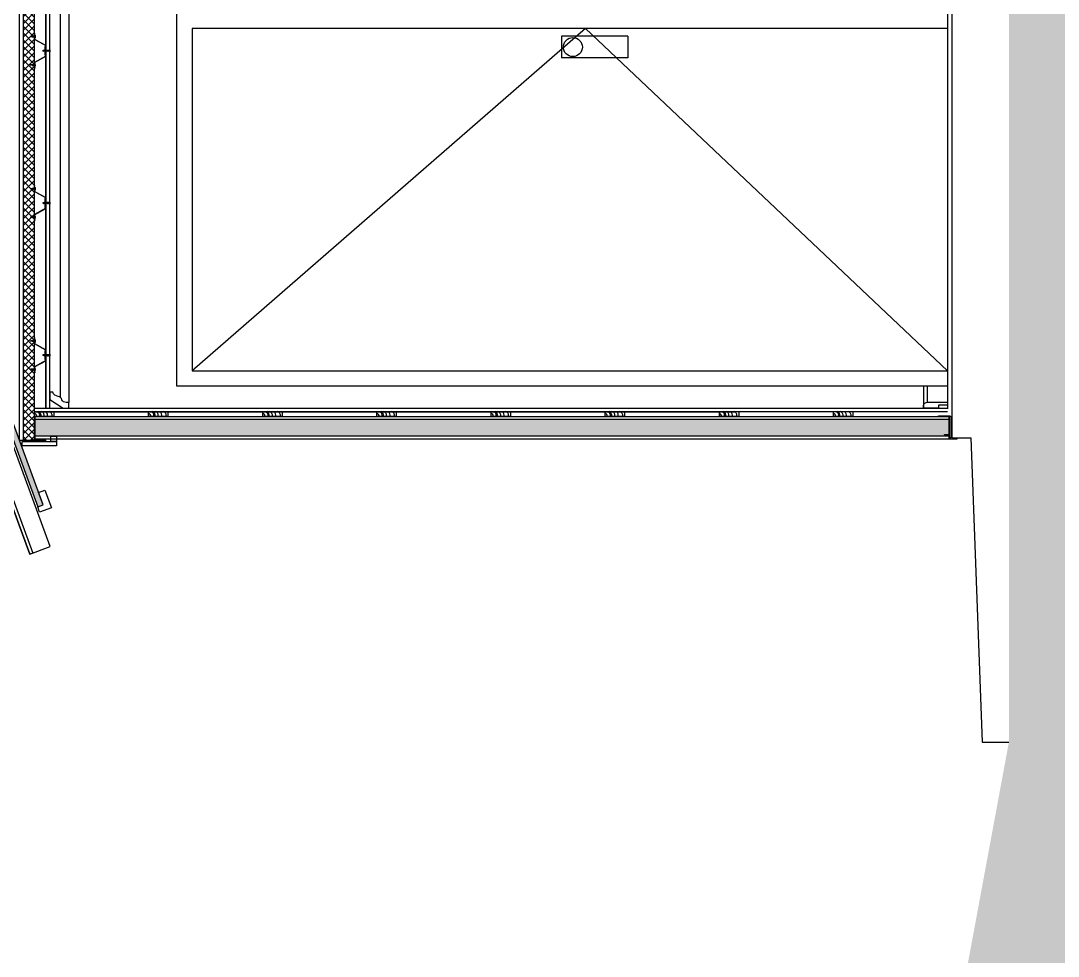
# Model space of a CAD drawing. Header units: inches. Extents: x 203 to 1065, y -1127 to 921.
# Drawn here: x 359.185 to 361.912, y 892.253 to 894.712 of the extents above; entities that cross this region are included whole.
import ezdxf

# ---------------------------------------------------------------- set-up
doc = ezdxf.new("R2010")
doc.units = ezdxf.units.IN
doc.header["$MEASUREMENT"] = 0
doc.linetypes.add('CONTINUA', pattern=[0])
doc.linetypes.add('DASHED2', pattern=[0.375, 0.25, -0.125])
for name, color, linetype in [('1-PLATEA', 3, 'Continuous'), ('CORTE MUROS', 4, 'CONTINUA'), ('CORTE PERFILES Y CERCHA', 3, 'CONTINUA'), ('CORTE PROY', 8, 'CONTINUA')]:
    doc.layers.add(name, color=color, linetype=linetype)

msp = doc.modelspace()

# ---------------------------------------------------------------- hatches: boundary and pattern name
at = {"linetype": 'ByBlock', "true_color": 0x139b48}
h = msp.add_hatch(color=114, dxfattribs=at)
h.dxf.hatch_style = 1
h.paths.add_polyline_path([(363.9322, 908.3504), (361.9322, 908.3504), (361.7822, 904.5916), (361.7822, 892.8156), (361.3322, 890.388), (361.3322, 878.612), (361.032, 864.9255), (361.032, 855.6775), (360.7822, 850.8905), (360.7822, 841.6425), (360.1822, 838.0559), (363.9322, 838.0559)])
at = {"layer": 'CORTE MUROS', "ltscale": 0.5}
h = msp.add_hatch(dxfattribs=at)
h.set_pattern_fill('ANSI38', color=252, scale=0.05, angle=90.1237, style=0)
h.set_pattern_definition([(135.1236939, (356.129718, 445.1284), (-0.00440986616, -0.004428948005), []), (225.1236939, (356.129718, 445.1284), (-0.00439078432, -0.01326776217), [0.015625, -0.009375])])
h.paths.add_polyline_path([(357.3146, 898.7036), (357.3005, 898.6984), (359.2295, 893.4341), (359.2436, 893.4392)])
at = {"layer": 'CORTE MUROS'}
h = msp.add_hatch(dxfattribs=at)
h.set_pattern_fill('HONEY', color=251, scale=0.003, angle=90, style=0)
h.set_pattern_definition([(90, (1152.250319, -1371.892052), (-0.008248891935, 0.0142875), [0.009525, -0.01905]), (210, (1152.250319, -1371.892052), (-0.00824889199, -0.01428749997), [0.009525, -0.01905]), (150, (1152.250319, -1371.892052), (-0.016497783924, 3e-11), [-0.01905, 0.009525])])
h.paths.add_polyline_path([(359.2232, 893.6636), (359.2232, 893.6196), (361.6252, 893.6196), (361.6252, 893.6636)])
at = {"layer": 'CORTE PERFILES Y CERCHA', "ltscale": 0.5}
h = msp.add_hatch(dxfattribs=at)
h.set_pattern_fill('_USER', color=251, scale=0.0125, angle=135, style=0, double=1, pattern_type=0)
h.set_pattern_definition([(135, (330.638395, 601.799274), (-0.00883883476, -0.00883883476), []), (225, (330.638395, 601.799274), (0.00883883476, -0.00883883476), [])])
h.paths.add_polyline_path([(359.1912, 903.7976), (359.1912, 893.6096), (359.2212, 893.6096), (359.2212, 903.7976)])
at = {"layer": 'CORTE PERFILES Y CERCHA'}
msp.add_hatch(color=256, dxfattribs=at).paths.add_polyline_path([(359.2212, 893.6696), (359.2212, 893.6076), (359.239, 893.6076), (359.2392, 893.6078), (359.2394, 893.6076), (359.2512, 893.6076), (359.2512, 893.6096), (359.2232, 893.6096), (359.2232, 893.6294), (359.223, 893.6296), (359.2232, 893.6298), (359.2232, 893.6636), (359.2232, 893.6696)])
h = msp.add_hatch(color=256, dxfattribs=at)
h.paths.add_polyline_path([(361.5972, 893.6716), (361.5972, 893.6736), (361.6192, 893.6736), (361.6272, 893.6736), (361.6272, 893.6126), (361.6362, 893.6126), (361.6352, 893.6116), (361.6252, 893.6116), (361.6252, 893.6716)])
h.paths.add_polyline_path([(361.6152, 893.6116), (361.6152, 893.6126), (361.6252, 893.6126), (361.6252, 893.6116)], flags=17)
h.paths.add_polyline_path([(361.6352, 893.6116), (361.6362, 893.6126), (361.6452, 893.6126), (361.6452, 893.6116)])
h.paths.add_polyline_path([(361.6135, 893.6236, -0.388879), (361.6132, 893.624), (361.6132, 893.6241), (361.6252, 893.6241), (361.6252, 893.6226)], flags=17)

# ---------------------------------------------------------------- linework, layer by layer
at = {"layer": '1-PLATEA', "color": 4}
for p, q in [((361.6322, 903.7916), (361.6322, 893.6156)), ((361.6322, 893.6156), (361.6822, 893.6156)), ((361.6822, 893.6156), (361.7122, 892.8156)), ((361.7122, 892.8156), (361.7822, 892.8156)), ((361.7122, 892.8156), (361.7822, 892.8156))]:
    msp.add_line(p, q, dxfattribs=at)
at = {"layer": 'CORTE MUROS', "color": 1}
for p, q in [((359.2212, 893.6933), (361.6212, 893.6933)), ((359.2212, 893.6843), (361.6212, 893.6843)), ((359.2212, 893.6716), (361.6212, 893.6716))]:
    msp.add_line(p, q, dxfattribs=at)
at = {"layer": 'CORTE MUROS'}
for points in [[(357.3146, 898.7036), (357.3005, 898.6984), (359.2295, 893.4341), (359.2436, 893.4392), (357.3146, 898.7036)], [(359.2232, 893.6716), (361.6252, 893.6716), (361.6252, 893.6116), (359.2232, 893.6116)], [(361.6252, 893.6636), (359.2232, 893.6636)], [(361.6252, 893.6196), (359.2232, 893.6196)]]:
    msp.add_lwpolyline(points, dxfattribs=at)
for points in [[(357.2423, 898.6771), (359.209, 893.3099), (359.2625, 893.3295), (357.2958, 898.6967)], [(359.209, 893.3099), (357.2423, 898.6771), (357.2498, 898.6798), (359.2165, 893.3126)]]:
    msp.add_lwpolyline(points, close=True, dxfattribs=at)
at = {"layer": 'CORTE MUROS', "color": 254, "linetype": 'DASHED2', "ltscale": 0.05, "const_width": 0.003, "elevation": 0}
msp.add_lwpolyline([(361.6212, 893.6829), (359.2212, 893.6829)], close=True, dxfattribs=at)
at = {"layer": 'CORTE MUROS', "color": 1}
for points in [[(359.2212, 893.6716), (359.2212, 893.6843), (359.272, 893.6843), (359.272, 893.6716)], [(359.2212, 893.6716), (359.2212, 893.6843), (359.272, 893.6843), (359.272, 893.6716)], [(359.5212, 893.6716), (359.5212, 893.6843), (359.572, 893.6843), (359.572, 893.6716)], [(359.8212, 893.6716), (359.8212, 893.6843), (359.872, 893.6843), (359.872, 893.6716)], [(360.1212, 893.6716), (360.1212, 893.6843), (360.172, 893.6843), (360.172, 893.6716)], [(360.4212, 893.6716), (360.4212, 893.6843), (360.472, 893.6843), (360.472, 893.6716)], [(360.7212, 893.6716), (360.7212, 893.6843), (360.772, 893.6843), (360.772, 893.6716)], [(361.0212, 893.6716), (361.0212, 893.6843), (361.072, 893.6843), (361.072, 893.6716)], [(361.3212, 893.6716), (361.3212, 893.6843), (361.372, 893.6843), (361.372, 893.6716)]]:
    msp.add_lwpolyline(points, close=True, dxfattribs=at)
for centre, radius, start, end in [((359.2249, 893.6745), 0.0101, 343.285, 75.6895), ((359.2249, 893.6745), 0.0101, 343.285, 75.6895), ((359.2285, 893.6749), 0.00986, 342.9599, 72.2754), ((359.2285, 893.6749), 0.00986, 342.9599, 72.2754), ((359.2365, 893.6747), 0.0101, 343.285, 75.6895), ((359.2365, 893.6747), 0.0101, 343.285, 75.6895), ((359.2445, 893.6747), 0.0112, 343.5586, 58.5888), ((359.2445, 893.6747), 0.0112, 343.5586, 58.5888), ((359.2573, 893.6747), 0.0101, 343.285, 75.6895), ((359.2573, 893.6747), 0.0101, 343.285, 75.6895), ((359.5249, 893.6745), 0.0101, 343.285, 75.6895), ((359.5285, 893.6749), 0.00986, 342.9599, 72.2754), ((359.5365, 893.6747), 0.0101, 343.285, 75.6895), ((359.5445, 893.6747), 0.0112, 343.5586, 58.5888), ((359.5573, 893.6747), 0.0101, 343.285, 75.6895), ((359.8249, 893.6745), 0.0101, 343.285, 75.6895), ((359.8285, 893.6749), 0.00986, 342.9599, 72.2754), ((359.8365, 893.6747), 0.0101, 343.285, 75.6895), ((359.8445, 893.6747), 0.0112, 343.5586, 58.5888), ((359.8573, 893.6747), 0.0101, 343.285, 75.6895), ((360.1249, 893.6745), 0.0101, 343.285, 75.6895), ((360.1285, 893.6749), 0.00986, 342.9599, 72.2754), ((360.1365, 893.6747), 0.0101, 343.285, 75.6895), ((360.1445, 893.6747), 0.0112, 343.5586, 58.5888), ((360.1573, 893.6747), 0.0101, 343.285, 75.6895), ((360.4249, 893.6745), 0.0101, 343.285, 75.6895), ((360.4285, 893.6749), 0.00986, 342.9599, 72.2754), ((360.4365, 893.6747), 0.0101, 343.285, 75.6895), ((360.4445, 893.6747), 0.0112, 343.5586, 58.5888), ((360.4573, 893.6747), 0.0101, 343.285, 75.6895), ((360.7249, 893.6745), 0.0101, 343.285, 75.6895), ((360.7285, 893.6749), 0.00986, 342.9599, 72.2754), ((360.7365, 893.6747), 0.0101, 343.285, 75.6895), ((360.7445, 893.6747), 0.0112, 343.5586, 58.5888), ((360.7573, 893.6747), 0.0101, 343.285, 75.6895), ((361.0249, 893.6745), 0.0101, 343.285, 75.6895), ((361.0285, 893.6749), 0.00986, 342.9599, 72.2754), ((361.0365, 893.6747), 0.0101, 343.285, 75.6895), ((361.0445, 893.6747), 0.0112, 343.5586, 58.5888), ((361.0573, 893.6747), 0.0101, 343.285, 75.6895), ((361.3249, 893.6745), 0.0101, 343.285, 75.6895), ((361.3285, 893.6749), 0.00986, 342.9599, 72.2754), ((361.3365, 893.6747), 0.0101, 343.285, 75.6895), ((361.3445, 893.6747), 0.0112, 343.5586, 58.5888), ((361.3573, 893.6747), 0.0101, 343.285, 75.6895), ((359.2183, 893.6716), 0.00878, 0.0219, 71.0373), ((359.2183, 893.6716), 0.00878, 0.0219, 71.0373), ((359.5183, 893.6716), 0.00878, 0.0219, 71.0373), ((359.8183, 893.6716), 0.00878, 0.0219, 71.0373), ((360.1183, 893.6716), 0.00878, 0.0219, 71.0373), ((360.4183, 893.6716), 0.00878, 0.0219, 71.0373), ((360.7183, 893.6716), 0.00878, 0.0219, 71.0373), ((361.0183, 893.6716), 0.00878, 0.0219, 71.0373), ((361.3183, 893.6716), 0.00878, 0.0219, 71.0373)]:
    msp.add_arc(centre, radius, start, end, dxfattribs=at)
at = {"layer": 'CORTE PERFILES Y CERCHA'}
for p, q in [((361.6212, 903.7336), (361.6212, 893.6916)), ((359.2147, 894.6707), (359.2109, 894.6699)), ((359.2109, 894.6699), (359.2116, 894.6703)), ((359.2116, 894.6699), (359.2109, 894.6699)), ((359.2109, 894.6699), (359.2116, 894.6695)), ((359.2147, 894.6707), (359.2116, 894.6703)), ((359.2116, 894.6695), (359.2116, 894.6699)), ((359.215, 894.6691), (359.2116, 894.6695)), ((359.2151, 894.671), (359.2147, 894.6707)), ((359.2147, 894.6707), (359.215, 894.6691)), ((359.2155, 894.6688), (359.215, 894.6691)), ((359.2151, 894.671), (359.2155, 894.6708)), ((359.2155, 894.6688), (359.2151, 894.671)), ((359.2164, 894.6709), (359.2155, 894.6708)), ((359.2155, 894.6708), (359.216, 894.669)), ((359.2155, 894.6688), (359.216, 894.669)), ((359.2169, 894.6689), (359.216, 894.669)), ((359.2168, 894.6713), (359.2164, 894.6709)), ((359.2164, 894.6709), (359.2169, 894.6689)), ((359.2168, 894.6713), (359.2173, 894.671)), ((359.2174, 894.6685), (359.2168, 894.6713)), ((359.2174, 894.6685), (359.2169, 894.6689)), ((359.2182, 894.6711), (359.2173, 894.671)), ((359.2173, 894.671), (359.2178, 894.6688)), ((359.2174, 894.6685), (359.2178, 894.6688)), ((359.2187, 894.6687), (359.2178, 894.6688)), ((359.2186, 894.6716), (359.2182, 894.6711)), ((359.2182, 894.6711), (359.2187, 894.6687)), ((359.2186, 894.6716), (359.219, 894.6712)), ((359.2192, 894.6682), (359.2186, 894.6716)), ((359.2192, 894.6682), (359.2187, 894.6687)), ((359.22, 894.6713), (359.219, 894.6712)), ((359.219, 894.6712), (359.2197, 894.6686)), ((359.2192, 894.6682), (359.2197, 894.6686)), ((359.2207, 894.6685), (359.2197, 894.6686)), ((359.2204, 894.6719), (359.22, 894.6713)), ((359.22, 894.6713), (359.2207, 894.6685)), ((359.2204, 894.6719), (359.2208, 894.6714)), ((359.2211, 894.6679), (359.2204, 894.6719)), ((359.2211, 894.6679), (359.2207, 894.6685)), ((359.2216, 894.6715), (359.2208, 894.6714)), ((359.2208, 894.6714), (359.2216, 894.6684)), ((359.2211, 894.6679), (359.2216, 894.6684)), ((359.2212, 894.6714), (359.2212, 894.6784)), ((359.2212, 894.6628), (359.2212, 894.668)), ((359.2216, 894.6715), (359.2216, 894.6784)), ((359.2216, 894.6784), (359.2216, 894.6784)), ((359.2216, 894.6765), (359.2216, 894.6784)), ((359.2216, 894.6765), (359.222, 894.6765)), ((359.222, 894.6734), (359.2216, 894.6729)), ((359.2216, 894.6715), (359.2216, 894.6729)), ((359.2216, 894.6715), (359.2216, 894.6684)), ((359.2216, 894.6631), (359.2216, 894.6684)), ((359.2216, 894.6669), (359.2216, 894.6684)), ((359.222, 894.6665), (359.2216, 894.6669)), ((359.222, 894.6765), (359.222, 894.6784)), ((359.222, 894.6734), (359.222, 894.6665)), ((359.2221, 894.6735), (359.2221, 894.6664)), ((359.2229, 894.6735), (359.2229, 894.6664)), ((359.2234, 894.6699), (359.2229, 894.6699)), ((359.2442, 894.6333), (359.2419, 894.6325)), ((359.2446, 894.6336), (359.2443, 894.6333)), ((359.2443, 894.6333), (359.2447, 894.6316)), ((359.2446, 894.6336), (359.2449, 894.6335)), ((359.245, 894.6312), (359.2446, 894.6336)), ((359.245, 894.6312), (359.2447, 894.6316)), ((359.2455, 894.6337), (359.2449, 894.6335)), ((359.2449, 894.6335), (359.2453, 894.6316)), ((359.245, 894.6312), (359.2453, 894.6316)), ((359.2461, 894.6314), (359.2453, 894.6316)), ((359.2458, 894.634), (359.2455, 894.6337)), ((359.2455, 894.6337), (359.2461, 894.6314)), ((359.2458, 894.634), (359.2462, 894.6337)), ((359.2464, 894.631), (359.2458, 894.634)), ((359.2464, 894.631), (359.2461, 894.6314)), ((359.2462, 894.6337), (359.2467, 894.6314)), ((359.2468, 894.6337), (359.2462, 894.6337)), ((359.2464, 894.631), (359.2467, 894.6314)), ((359.2474, 894.6314), (359.2467, 894.6314)), ((359.2472, 894.634), (359.2468, 894.6337)), ((359.2468, 894.6337), (359.2474, 894.6314)), ((359.2472, 894.634), (359.2475, 894.6337)), ((359.2477, 894.631), (359.2472, 894.634)), ((359.2477, 894.631), (359.2474, 894.6314)), ((359.2475, 894.6337), (359.2481, 894.6314)), ((359.2482, 894.6337), (359.2475, 894.6337)), ((359.2477, 894.631), (359.2481, 894.6314)), ((359.2487, 894.6314), (359.2481, 894.6314)), ((359.2485, 894.634), (359.2482, 894.6337)), ((359.2482, 894.6337), (359.2487, 894.6314)), ((359.2485, 894.634), (359.2489, 894.6337)), ((359.2491, 894.631), (359.2485, 894.634)), ((359.2491, 894.631), (359.2487, 894.6314)), ((359.2489, 894.6337), (359.2494, 894.6314)), ((359.2495, 894.6337), (359.2489, 894.6337)), ((359.2491, 894.631), (359.2494, 894.6314)), ((359.2501, 894.6314), (359.2494, 894.6314)), ((359.2499, 894.634), (359.2495, 894.6337)), ((359.2495, 894.6337), (359.2501, 894.6314)), ((359.2499, 894.634), (359.2502, 894.6337)), ((359.2504, 894.631), (359.2499, 894.634)), ((359.2504, 894.631), (359.2501, 894.6314)), ((359.2502, 894.6337), (359.2508, 894.6314)), ((359.2509, 894.6337), (359.2502, 894.6337)), ((359.2504, 894.631), (359.2508, 894.6314)), ((359.2514, 894.6314), (359.2508, 894.6314)), ((359.2512, 894.634), (359.2509, 894.6337)), ((359.2509, 894.6337), (359.2514, 894.6314)), ((359.2512, 894.634), (359.2516, 894.6337)), ((359.2518, 894.631), (359.2512, 894.634)), ((359.2518, 894.631), (359.2514, 894.6314)), ((359.2516, 894.6337), (359.2521, 894.6314)), ((359.2523, 894.6337), (359.2516, 894.6337)), ((359.2518, 894.631), (359.2521, 894.6314)), ((359.2528, 894.6314), (359.2521, 894.6314)), ((359.2528, 894.6314), (359.2521, 894.6314)), ((359.2526, 894.634), (359.2523, 894.6337)), ((359.2523, 894.6337), (359.2528, 894.6314)), ((359.2523, 894.6337), (359.2528, 894.6314)), ((359.2526, 894.634), (359.253, 894.6337)), ((359.2532, 894.631), (359.2526, 894.634)), ((359.2532, 894.631), (359.2528, 894.6314)), ((359.253, 894.6337), (359.2535, 894.6314)), ((359.2536, 894.6337), (359.253, 894.6337)), ((359.2532, 894.631), (359.2535, 894.6314)), ((359.2542, 894.6314), (359.2535, 894.6314)), ((359.254, 894.634), (359.2536, 894.6337)), ((359.2536, 894.6337), (359.2542, 894.6314)), ((359.2536, 894.6337), (359.2542, 894.6314)), ((359.2536, 894.6337), (359.2542, 894.6314)), ((359.254, 894.634), (359.2543, 894.6337)), ((359.2545, 894.631), (359.254, 894.634)), ((359.2545, 894.631), (359.2542, 894.6314)), ((359.2543, 894.6337), (359.2549, 894.6314)), ((359.255, 894.6337), (359.2543, 894.6337)), ((359.2545, 894.631), (359.2549, 894.6314)), ((359.2555, 894.6314), (359.2549, 894.6314)), ((359.2553, 894.634), (359.255, 894.6337)), ((359.255, 894.6337), (359.2555, 894.6314)), ((359.255, 894.6337), (359.2555, 894.6314)), ((359.255, 894.6337), (359.2555, 894.6314)), ((359.2553, 894.634), (359.2557, 894.6337)), ((359.2559, 894.631), (359.2553, 894.634)), ((359.2559, 894.631), (359.2555, 894.6314)), ((359.2557, 894.6337), (359.2562, 894.6314)), ((359.2563, 894.6337), (359.2557, 894.6337)), ((359.2559, 894.631), (359.2562, 894.6314)), ((359.2569, 894.6314), (359.2562, 894.6314)), ((359.2567, 894.634), (359.2563, 894.6337)), ((359.2563, 894.6337), (359.2569, 894.6314)), ((359.2567, 894.634), (359.257, 894.6337)), ((359.2572, 894.631), (359.2567, 894.634)), ((359.2572, 894.631), (359.2569, 894.6314)), ((359.2572, 894.631), (359.2569, 894.6314)), ((359.257, 894.6337), (359.2576, 894.6314)), ((359.2577, 894.6337), (359.257, 894.6337)), ((359.2572, 894.631), (359.2576, 894.6314)), ((359.2572, 894.631), (359.2576, 894.6314)), ((359.2582, 894.6314), (359.2576, 894.6314)), ((359.258, 894.634), (359.2577, 894.6337)), ((359.2577, 894.6337), (359.2582, 894.6314)), ((359.258, 894.634), (359.2584, 894.6337)), ((359.2586, 894.631), (359.258, 894.634)), ((359.2586, 894.631), (359.2582, 894.6314)), ((359.2586, 894.631), (359.2582, 894.6314)), ((359.2583, 894.6337), (359.2589, 894.6314)), ((359.2596, 894.6337), (359.2583, 894.6337)), ((359.2589, 894.6337), (359.2584, 894.6337)), ((359.2586, 894.631), (359.2589, 894.6314)), ((359.2586, 894.631), (359.2589, 894.6314)), ((359.2595, 894.6314), (359.2589, 894.6314)), ((359.2596, 894.6314), (359.2589, 894.6314)), ((359.2612, 894.6351), (359.2596, 894.6337)), ((359.2612, 894.6299), (359.2596, 894.6314)), ((359.2612, 894.6325), (359.2608, 894.6325)), ((359.2612, 894.6351), (359.2612, 894.6299)), ((359.2109, 894.5951), (359.2116, 894.5956)), ((359.2116, 894.5951), (359.2109, 894.5951)), ((359.2109, 894.5951), (359.2116, 894.5947)), ((359.2147, 894.5944), (359.2109, 894.5951)), ((359.215, 894.5959), (359.2116, 894.5956)), ((359.2116, 894.5956), (359.2116, 894.5951)), ((359.2147, 894.5944), (359.2116, 894.5947)), ((359.2147, 894.5944), (359.215, 894.5959)), ((359.2151, 894.594), (359.2147, 894.5944)), ((359.2155, 894.5963), (359.215, 894.5959)), ((359.2155, 894.5963), (359.2151, 894.594)), ((359.2151, 894.594), (359.2155, 894.5943)), ((359.2155, 894.5963), (359.216, 894.596)), ((359.2155, 894.5943), (359.216, 894.596)), ((359.2164, 894.5942), (359.2155, 894.5943)), ((359.2169, 894.5961), (359.216, 894.596)), ((359.2164, 894.5942), (359.2169, 894.5961)), ((359.2168, 894.5937), (359.2164, 894.5942)), ((359.2174, 894.5966), (359.2168, 894.5937)), ((359.2168, 894.5937), (359.2173, 894.5941)), ((359.2174, 894.5966), (359.2169, 894.5961)), ((359.2173, 894.5941), (359.2178, 894.5963)), ((359.2182, 894.594), (359.2173, 894.5941)), ((359.2174, 894.5966), (359.2178, 894.5963)), ((359.2187, 894.5964), (359.2178, 894.5963)), ((359.2182, 894.594), (359.2187, 894.5964)), ((359.2186, 894.5934), (359.2182, 894.594)), ((359.2192, 894.5968), (359.2186, 894.5934)), ((359.2186, 894.5934), (359.219, 894.5939)), ((359.2192, 894.5968), (359.2187, 894.5964)), ((359.219, 894.5939), (359.2197, 894.5965)), ((359.22, 894.5938), (359.219, 894.5939)), ((359.2192, 894.5968), (359.2197, 894.5965)), ((359.2207, 894.5966), (359.2197, 894.5965)), ((359.22, 894.5938), (359.2207, 894.5966)), ((359.2204, 894.5931), (359.22, 894.5938)), ((359.2211, 894.5971), (359.2204, 894.5931)), ((359.2204, 894.5931), (359.2208, 894.5937)), ((359.2211, 894.5971), (359.2207, 894.5966)), ((359.2208, 894.5937), (359.2216, 894.5967)), ((359.2216, 894.5936), (359.2208, 894.5937)), ((359.2211, 894.5971), (359.2216, 894.5967)), ((359.2212, 894.6022), (359.2212, 894.5971)), ((359.2212, 894.5936), (359.2212, 894.5867)), ((359.2216, 894.6019), (359.2216, 894.5967)), ((359.222, 894.5986), (359.2216, 894.5981)), ((359.2216, 894.5981), (359.2216, 894.5921)), ((359.2216, 894.5936), (359.2216, 894.5967)), ((359.2216, 894.5936), (359.2216, 894.5867)), ((359.222, 894.5917), (359.2216, 894.5921)), ((359.2216, 894.5886), (359.2216, 894.5867)), ((359.2216, 894.5886), (359.222, 894.5886)), ((359.2216, 894.5867), (359.2216, 894.5867)), ((359.222, 894.5917), (359.222, 894.5986)), ((359.222, 894.5886), (359.222, 894.5867)), ((359.2221, 894.5916), (359.2221, 894.5987)), ((359.2229, 894.5916), (359.2229, 894.5987)), ((359.2234, 894.5951), (359.2229, 894.5951)), ((359.2147, 894.2707), (359.2109, 894.2699)), ((359.2109, 894.2699), (359.2116, 894.2703)), ((359.2116, 894.2699), (359.2109, 894.2699)), ((359.2109, 894.2699), (359.2116, 894.2695)), ((359.2147, 894.2707), (359.2116, 894.2703)), ((359.2116, 894.2695), (359.2116, 894.2699)), ((359.215, 894.2691), (359.2116, 894.2695)), ((359.2151, 894.271), (359.2147, 894.2707)), ((359.2147, 894.2707), (359.215, 894.2691)), ((359.2155, 894.2688), (359.215, 894.2691)), ((359.2151, 894.271), (359.2155, 894.2708)), ((359.2155, 894.2688), (359.2151, 894.271)), ((359.2164, 894.2709), (359.2155, 894.2708)), ((359.2155, 894.2708), (359.216, 894.269)), ((359.2155, 894.2688), (359.216, 894.269)), ((359.2169, 894.2689), (359.216, 894.269)), ((359.2168, 894.2713), (359.2164, 894.2709)), ((359.2164, 894.2709), (359.2169, 894.2689)), ((359.2168, 894.2713), (359.2173, 894.271)), ((359.2174, 894.2685), (359.2168, 894.2713)), ((359.2174, 894.2685), (359.2169, 894.2689)), ((359.2182, 894.2711), (359.2173, 894.271)), ((359.2173, 894.271), (359.2178, 894.2688)), ((359.2174, 894.2685), (359.2178, 894.2688)), ((359.2187, 894.2687), (359.2178, 894.2688)), ((359.2186, 894.2716), (359.2182, 894.2711)), ((359.2182, 894.2711), (359.2187, 894.2687)), ((359.2186, 894.2716), (359.219, 894.2712)), ((359.2192, 894.2682), (359.2186, 894.2716)), ((359.2192, 894.2682), (359.2187, 894.2687)), ((359.22, 894.2713), (359.219, 894.2712)), ((359.219, 894.2712), (359.2197, 894.2686)), ((359.2192, 894.2682), (359.2197, 894.2686)), ((359.2207, 894.2685), (359.2197, 894.2686)), ((359.2204, 894.2719), (359.22, 894.2713)), ((359.22, 894.2713), (359.2207, 894.2685)), ((359.2204, 894.2719), (359.2208, 894.2714)), ((359.2211, 894.2679), (359.2204, 894.2719)), ((359.2211, 894.2679), (359.2207, 894.2685)), ((359.2216, 894.2715), (359.2208, 894.2714)), ((359.2208, 894.2714), (359.2216, 894.2684)), ((359.2211, 894.2679), (359.2216, 894.2684)), ((359.2212, 894.2714), (359.2212, 894.2784)), ((359.2212, 894.2628), (359.2212, 894.268)), ((359.2216, 894.2715), (359.2216, 894.2784)), ((359.2216, 894.2784), (359.2216, 894.2784)), ((359.2216, 894.2765), (359.2216, 894.2784)), ((359.2216, 894.2765), (359.222, 894.2765)), ((359.222, 894.2734), (359.2216, 894.2729)), ((359.2216, 894.2715), (359.2216, 894.2729)), ((359.2216, 894.2715), (359.2216, 894.2684)), ((359.2216, 894.2631), (359.2216, 894.2684)), ((359.2216, 894.2669), (359.2216, 894.2684)), ((359.222, 894.2665), (359.2216, 894.2669)), ((359.222, 894.2765), (359.222, 894.2784)), ((359.222, 894.2734), (359.222, 894.2665)), ((359.2221, 894.2735), (359.2221, 894.2664)), ((359.2229, 894.2735), (359.2229, 894.2664)), ((359.2234, 894.2699), (359.2229, 894.2699)), ((359.2442, 894.2333), (359.2419, 894.2325)), ((359.2446, 894.2336), (359.2443, 894.2333)), ((359.2443, 894.2333), (359.2447, 894.2316)), ((359.2446, 894.2336), (359.2449, 894.2335)), ((359.245, 894.2312), (359.2446, 894.2336)), ((359.245, 894.2312), (359.2447, 894.2316)), ((359.2455, 894.2337), (359.2449, 894.2335)), ((359.2449, 894.2335), (359.2453, 894.2316)), ((359.245, 894.2312), (359.2453, 894.2316)), ((359.2461, 894.2314), (359.2453, 894.2316)), ((359.2458, 894.234), (359.2455, 894.2337)), ((359.2455, 894.2337), (359.2461, 894.2314)), ((359.2458, 894.234), (359.2462, 894.2337)), ((359.2464, 894.231), (359.2458, 894.234)), ((359.2464, 894.231), (359.2461, 894.2314)), ((359.2462, 894.2337), (359.2467, 894.2314)), ((359.2468, 894.2337), (359.2462, 894.2337)), ((359.2464, 894.231), (359.2467, 894.2314)), ((359.2474, 894.2314), (359.2467, 894.2314)), ((359.2472, 894.234), (359.2468, 894.2337)), ((359.2468, 894.2337), (359.2474, 894.2314)), ((359.2472, 894.234), (359.2475, 894.2337)), ((359.2477, 894.231), (359.2472, 894.234)), ((359.2477, 894.231), (359.2474, 894.2314)), ((359.2475, 894.2337), (359.2481, 894.2314)), ((359.2482, 894.2337), (359.2475, 894.2337)), ((359.2477, 894.231), (359.2481, 894.2314)), ((359.2487, 894.2314), (359.2481, 894.2314)), ((359.2485, 894.234), (359.2482, 894.2337)), ((359.2482, 894.2337), (359.2487, 894.2314)), ((359.2485, 894.234), (359.2489, 894.2337)), ((359.2491, 894.231), (359.2485, 894.234)), ((359.2491, 894.231), (359.2487, 894.2314)), ((359.2489, 894.2337), (359.2494, 894.2314)), ((359.2495, 894.2337), (359.2489, 894.2337)), ((359.2491, 894.231), (359.2494, 894.2314)), ((359.2501, 894.2314), (359.2494, 894.2314)), ((359.2499, 894.234), (359.2495, 894.2337)), ((359.2495, 894.2337), (359.2501, 894.2314)), ((359.2499, 894.234), (359.2502, 894.2337)), ((359.2504, 894.231), (359.2499, 894.234)), ((359.2504, 894.231), (359.2501, 894.2314)), ((359.2502, 894.2337), (359.2508, 894.2314)), ((359.2509, 894.2337), (359.2502, 894.2337)), ((359.2504, 894.231), (359.2508, 894.2314)), ((359.2514, 894.2314), (359.2508, 894.2314)), ((359.2512, 894.234), (359.2509, 894.2337)), ((359.2509, 894.2337), (359.2514, 894.2314)), ((359.2512, 894.234), (359.2516, 894.2337)), ((359.2518, 894.231), (359.2512, 894.234)), ((359.2518, 894.231), (359.2514, 894.2314)), ((359.2516, 894.2337), (359.2521, 894.2314)), ((359.2523, 894.2337), (359.2516, 894.2337)), ((359.2518, 894.231), (359.2521, 894.2314)), ((359.2528, 894.2314), (359.2521, 894.2314)), ((359.2528, 894.2314), (359.2521, 894.2314)), ((359.2526, 894.234), (359.2523, 894.2337)), ((359.2523, 894.2337), (359.2528, 894.2314)), ((359.2523, 894.2337), (359.2528, 894.2314)), ((359.2526, 894.234), (359.253, 894.2337)), ((359.2532, 894.231), (359.2526, 894.234)), ((359.2532, 894.231), (359.2528, 894.2314)), ((359.253, 894.2337), (359.2535, 894.2314)), ((359.2536, 894.2337), (359.253, 894.2337)), ((359.2532, 894.231), (359.2535, 894.2314)), ((359.2542, 894.2314), (359.2535, 894.2314)), ((359.254, 894.234), (359.2536, 894.2337)), ((359.2536, 894.2337), (359.2542, 894.2314)), ((359.2536, 894.2337), (359.2542, 894.2314)), ((359.2536, 894.2337), (359.2542, 894.2314)), ((359.254, 894.234), (359.2543, 894.2337)), ((359.2545, 894.231), (359.254, 894.234)), ((359.2545, 894.231), (359.2542, 894.2314)), ((359.2543, 894.2337), (359.2549, 894.2314)), ((359.255, 894.2337), (359.2543, 894.2337)), ((359.2545, 894.231), (359.2549, 894.2314)), ((359.2555, 894.2314), (359.2549, 894.2314)), ((359.2553, 894.234), (359.255, 894.2337)), ((359.255, 894.2337), (359.2555, 894.2314)), ((359.255, 894.2337), (359.2555, 894.2314)), ((359.255, 894.2337), (359.2555, 894.2314)), ((359.2553, 894.234), (359.2557, 894.2337)), ((359.2559, 894.231), (359.2553, 894.234)), ((359.2559, 894.231), (359.2555, 894.2314)), ((359.2557, 894.2337), (359.2562, 894.2314)), ((359.2563, 894.2337), (359.2557, 894.2337)), ((359.2559, 894.231), (359.2562, 894.2314)), ((359.2569, 894.2314), (359.2562, 894.2314)), ((359.2567, 894.234), (359.2563, 894.2337)), ((359.2563, 894.2337), (359.2569, 894.2314)), ((359.2567, 894.234), (359.257, 894.2337)), ((359.2572, 894.231), (359.2567, 894.234)), ((359.2572, 894.231), (359.2569, 894.2314)), ((359.2572, 894.231), (359.2569, 894.2314)), ((359.257, 894.2337), (359.2576, 894.2314)), ((359.2577, 894.2337), (359.257, 894.2337)), ((359.2572, 894.231), (359.2576, 894.2314)), ((359.2572, 894.231), (359.2576, 894.2314)), ((359.2582, 894.2314), (359.2576, 894.2314)), ((359.258, 894.234), (359.2577, 894.2337)), ((359.2577, 894.2337), (359.2582, 894.2314)), ((359.258, 894.234), (359.2584, 894.2337)), ((359.2586, 894.231), (359.258, 894.234)), ((359.2586, 894.231), (359.2582, 894.2314)), ((359.2586, 894.231), (359.2582, 894.2314)), ((359.2583, 894.2337), (359.2589, 894.2314)), ((359.2596, 894.2337), (359.2583, 894.2337)), ((359.2589, 894.2337), (359.2584, 894.2337)), ((359.2586, 894.231), (359.2589, 894.2314)), ((359.2586, 894.231), (359.2589, 894.2314)), ((359.2595, 894.2314), (359.2589, 894.2314)), ((359.2596, 894.2314), (359.2589, 894.2314)), ((359.2612, 894.2351), (359.2596, 894.2337)), ((359.2612, 894.2299), (359.2596, 894.2314)), ((359.2612, 894.2325), (359.2608, 894.2325)), ((359.2612, 894.2351), (359.2612, 894.2299)), ((359.2212, 894.2022), (359.2212, 894.1971)), ((359.2216, 894.2019), (359.2216, 894.1967)), ((359.2109, 894.1951), (359.2116, 894.1956)), ((359.2116, 894.1951), (359.2109, 894.1951)), ((359.2109, 894.1951), (359.2116, 894.1947)), ((359.2147, 894.1944), (359.2109, 894.1951)), ((359.215, 894.1959), (359.2116, 894.1956)), ((359.2116, 894.1956), (359.2116, 894.1951)), ((359.2147, 894.1944), (359.2116, 894.1947)), ((359.2147, 894.1944), (359.215, 894.1959)), ((359.2151, 894.194), (359.2147, 894.1944)), ((359.2155, 894.1963), (359.215, 894.1959)), ((359.2155, 894.1963), (359.2151, 894.194)), ((359.2151, 894.194), (359.2155, 894.1943)), ((359.2155, 894.1963), (359.216, 894.196)), ((359.2155, 894.1943), (359.216, 894.196)), ((359.2164, 894.1942), (359.2155, 894.1943)), ((359.2169, 894.1961), (359.216, 894.196)), ((359.2164, 894.1942), (359.2169, 894.1961)), ((359.2168, 894.1937), (359.2164, 894.1942)), ((359.2174, 894.1966), (359.2168, 894.1937)), ((359.2168, 894.1937), (359.2173, 894.1941)), ((359.2174, 894.1966), (359.2169, 894.1961)), ((359.2173, 894.1941), (359.2178, 894.1963)), ((359.2182, 894.194), (359.2173, 894.1941)), ((359.2174, 894.1966), (359.2178, 894.1963)), ((359.2187, 894.1964), (359.2178, 894.1963)), ((359.2182, 894.194), (359.2187, 894.1964)), ((359.2186, 894.1934), (359.2182, 894.194)), ((359.2192, 894.1968), (359.2186, 894.1934)), ((359.2186, 894.1934), (359.219, 894.1939)), ((359.2192, 894.1968), (359.2187, 894.1964)), ((359.219, 894.1939), (359.2197, 894.1965)), ((359.22, 894.1938), (359.219, 894.1939)), ((359.2192, 894.1968), (359.2197, 894.1965)), ((359.2207, 894.1966), (359.2197, 894.1965)), ((359.22, 894.1938), (359.2207, 894.1966)), ((359.2204, 894.1931), (359.22, 894.1938)), ((359.2211, 894.1971), (359.2204, 894.1931)), ((359.2204, 894.1931), (359.2208, 894.1937)), ((359.2211, 894.1971), (359.2207, 894.1966)), ((359.2208, 894.1937), (359.2216, 894.1967)), ((359.2216, 894.1936), (359.2208, 894.1937)), ((359.2211, 894.1971), (359.2216, 894.1967)), ((359.2212, 894.1936), (359.2212, 894.1867)), ((359.222, 894.1986), (359.2216, 894.1981)), ((359.2216, 894.1981), (359.2216, 894.1921)), ((359.2216, 894.1936), (359.2216, 894.1967)), ((359.2216, 894.1936), (359.2216, 894.1867)), ((359.222, 894.1917), (359.2216, 894.1921)), ((359.2216, 894.1886), (359.2216, 894.1867)), ((359.2216, 894.1886), (359.222, 894.1886)), ((359.2216, 894.1867), (359.2216, 894.1867)), ((359.222, 894.1917), (359.222, 894.1986)), ((359.222, 894.1886), (359.222, 894.1867)), ((359.2221, 894.1916), (359.2221, 894.1987)), ((359.2229, 894.1916), (359.2229, 894.1987)), ((359.2234, 894.1951), (359.2229, 894.1951)), ((359.2212, 893.8714), (359.2212, 893.8784)), ((359.2216, 893.8715), (359.2216, 893.8784)), ((359.2216, 893.8784), (359.2216, 893.8784)), ((359.2216, 893.8765), (359.2216, 893.8784)), ((359.2216, 893.8765), (359.222, 893.8765)), ((359.222, 893.8734), (359.2216, 893.8729)), ((359.2216, 893.8715), (359.2216, 893.8729)), ((359.222, 893.8765), (359.222, 893.8784)), ((359.222, 893.8734), (359.222, 893.8665)), ((359.2221, 893.8735), (359.2221, 893.8664)), ((359.2229, 893.8735), (359.2229, 893.8664)), ((359.2147, 893.8707), (359.2109, 893.8699)), ((359.2109, 893.8699), (359.2116, 893.8703)), ((359.2116, 893.8699), (359.2109, 893.8699)), ((359.2109, 893.8699), (359.2116, 893.8695)), ((359.2147, 893.8707), (359.2116, 893.8703)), ((359.2116, 893.8695), (359.2116, 893.8699)), ((359.215, 893.8691), (359.2116, 893.8695)), ((359.2151, 893.871), (359.2147, 893.8707)), ((359.2147, 893.8707), (359.215, 893.8691)), ((359.2155, 893.8688), (359.215, 893.8691)), ((359.2151, 893.871), (359.2155, 893.8708)), ((359.2155, 893.8688), (359.2151, 893.871)), ((359.2164, 893.8709), (359.2155, 893.8708)), ((359.2155, 893.8708), (359.216, 893.869)), ((359.2155, 893.8688), (359.216, 893.869)), ((359.2169, 893.8689), (359.216, 893.869)), ((359.2168, 893.8713), (359.2164, 893.8709)), ((359.2164, 893.8709), (359.2169, 893.8689)), ((359.2168, 893.8713), (359.2173, 893.871)), ((359.2174, 893.8685), (359.2168, 893.8713)), ((359.2174, 893.8685), (359.2169, 893.8689)), ((359.2182, 893.8711), (359.2173, 893.871)), ((359.2173, 893.871), (359.2178, 893.8688)), ((359.2174, 893.8685), (359.2178, 893.8688)), ((359.2187, 893.8687), (359.2178, 893.8688)), ((359.2186, 893.8716), (359.2182, 893.8711)), ((359.2182, 893.8711), (359.2187, 893.8687)), ((359.2186, 893.8716), (359.219, 893.8712)), ((359.2192, 893.8682), (359.2186, 893.8716)), ((359.2192, 893.8682), (359.2187, 893.8687)), ((359.22, 893.8713), (359.219, 893.8712)), ((359.219, 893.8712), (359.2197, 893.8686)), ((359.2192, 893.8682), (359.2197, 893.8686)), ((359.2207, 893.8685), (359.2197, 893.8686)), ((359.2204, 893.8719), (359.22, 893.8713)), ((359.22, 893.8713), (359.2207, 893.8685)), ((359.2204, 893.8719), (359.2208, 893.8714)), ((359.2211, 893.8679), (359.2204, 893.8719)), ((359.2211, 893.8679), (359.2207, 893.8685)), ((359.2216, 893.8715), (359.2208, 893.8714)), ((359.2208, 893.8714), (359.2216, 893.8684)), ((359.2211, 893.8679), (359.2216, 893.8684)), ((359.2212, 893.8628), (359.2212, 893.868)), ((359.2216, 893.8715), (359.2216, 893.8684)), ((359.2216, 893.8631), (359.2216, 893.8684)), ((359.2216, 893.8669), (359.2216, 893.8684)), ((359.222, 893.8665), (359.2216, 893.8669)), ((359.2234, 893.8699), (359.2229, 893.8699)), ((359.2442, 893.8333), (359.2419, 893.8325)), ((359.2446, 893.8336), (359.2443, 893.8333)), ((359.2443, 893.8333), (359.2447, 893.8316)), ((359.2446, 893.8336), (359.2449, 893.8335)), ((359.245, 893.8312), (359.2446, 893.8336)), ((359.245, 893.8312), (359.2447, 893.8316)), ((359.2455, 893.8337), (359.2449, 893.8335)), ((359.2449, 893.8335), (359.2453, 893.8316)), ((359.245, 893.8312), (359.2453, 893.8316)), ((359.2461, 893.8314), (359.2453, 893.8316)), ((359.2458, 893.834), (359.2455, 893.8337)), ((359.2455, 893.8337), (359.2461, 893.8314)), ((359.2458, 893.834), (359.2462, 893.8337)), ((359.2464, 893.831), (359.2458, 893.834)), ((359.2464, 893.831), (359.2461, 893.8314)), ((359.2462, 893.8337), (359.2467, 893.8314)), ((359.2468, 893.8337), (359.2462, 893.8337)), ((359.2464, 893.831), (359.2467, 893.8314)), ((359.2474, 893.8314), (359.2467, 893.8314)), ((359.2472, 893.834), (359.2468, 893.8337)), ((359.2468, 893.8337), (359.2474, 893.8314)), ((359.2472, 893.834), (359.2475, 893.8337)), ((359.2477, 893.831), (359.2472, 893.834)), ((359.2477, 893.831), (359.2474, 893.8314)), ((359.2475, 893.8337), (359.2481, 893.8314)), ((359.2482, 893.8337), (359.2475, 893.8337)), ((359.2477, 893.831), (359.2481, 893.8314)), ((359.2487, 893.8314), (359.2481, 893.8314)), ((359.2485, 893.834), (359.2482, 893.8337)), ((359.2482, 893.8337), (359.2487, 893.8314)), ((359.2485, 893.834), (359.2489, 893.8337)), ((359.2491, 893.831), (359.2485, 893.834)), ((359.2491, 893.831), (359.2487, 893.8314)), ((359.2489, 893.8337), (359.2494, 893.8314)), ((359.2495, 893.8337), (359.2489, 893.8337)), ((359.2491, 893.831), (359.2494, 893.8314)), ((359.2501, 893.8314), (359.2494, 893.8314)), ((359.2499, 893.834), (359.2495, 893.8337)), ((359.2495, 893.8337), (359.2501, 893.8314)), ((359.2499, 893.834), (359.2502, 893.8337)), ((359.2504, 893.831), (359.2499, 893.834)), ((359.2504, 893.831), (359.2501, 893.8314)), ((359.2502, 893.8337), (359.2508, 893.8314)), ((359.2509, 893.8337), (359.2502, 893.8337)), ((359.2504, 893.831), (359.2508, 893.8314)), ((359.2514, 893.8314), (359.2508, 893.8314)), ((359.2512, 893.834), (359.2509, 893.8337)), ((359.2509, 893.8337), (359.2514, 893.8314)), ((359.2512, 893.834), (359.2516, 893.8337)), ((359.2518, 893.831), (359.2512, 893.834)), ((359.2518, 893.831), (359.2514, 893.8314)), ((359.2516, 893.8337), (359.2521, 893.8314)), ((359.2523, 893.8337), (359.2516, 893.8337)), ((359.2518, 893.831), (359.2521, 893.8314)), ((359.2528, 893.8314), (359.2521, 893.8314)), ((359.2528, 893.8314), (359.2521, 893.8314)), ((359.2526, 893.834), (359.2523, 893.8337)), ((359.2523, 893.8337), (359.2528, 893.8314)), ((359.2523, 893.8337), (359.2528, 893.8314)), ((359.2526, 893.834), (359.253, 893.8337)), ((359.2532, 893.831), (359.2526, 893.834)), ((359.2532, 893.831), (359.2528, 893.8314)), ((359.253, 893.8337), (359.2535, 893.8314)), ((359.2536, 893.8337), (359.253, 893.8337)), ((359.2532, 893.831), (359.2535, 893.8314)), ((359.2542, 893.8314), (359.2535, 893.8314)), ((359.254, 893.834), (359.2536, 893.8337)), ((359.2536, 893.8337), (359.2542, 893.8314)), ((359.2536, 893.8337), (359.2542, 893.8314)), ((359.2536, 893.8337), (359.2542, 893.8314)), ((359.254, 893.834), (359.2543, 893.8337)), ((359.2545, 893.831), (359.254, 893.834)), ((359.2545, 893.831), (359.2542, 893.8314)), ((359.2543, 893.8337), (359.2549, 893.8314)), ((359.255, 893.8337), (359.2543, 893.8337)), ((359.2545, 893.831), (359.2549, 893.8314)), ((359.2555, 893.8314), (359.2549, 893.8314)), ((359.2553, 893.834), (359.255, 893.8337)), ((359.255, 893.8337), (359.2555, 893.8314)), ((359.255, 893.8337), (359.2555, 893.8314)), ((359.255, 893.8337), (359.2555, 893.8314)), ((359.2553, 893.834), (359.2557, 893.8337)), ((359.2559, 893.831), (359.2553, 893.834)), ((359.2559, 893.831), (359.2555, 893.8314)), ((359.2557, 893.8337), (359.2562, 893.8314)), ((359.2563, 893.8337), (359.2557, 893.8337)), ((359.2559, 893.831), (359.2562, 893.8314)), ((359.2569, 893.8314), (359.2562, 893.8314)), ((359.2567, 893.834), (359.2563, 893.8337)), ((359.2563, 893.8337), (359.2569, 893.8314)), ((359.2567, 893.834), (359.257, 893.8337)), ((359.2572, 893.831), (359.2567, 893.834)), ((359.2572, 893.831), (359.2569, 893.8314)), ((359.2572, 893.831), (359.2569, 893.8314)), ((359.257, 893.8337), (359.2576, 893.8314)), ((359.2577, 893.8337), (359.257, 893.8337)), ((359.2572, 893.831), (359.2576, 893.8314)), ((359.2572, 893.831), (359.2576, 893.8314)), ((359.2582, 893.8314), (359.2576, 893.8314)), ((359.258, 893.834), (359.2577, 893.8337)), ((359.2577, 893.8337), (359.2582, 893.8314)), ((359.258, 893.834), (359.2584, 893.8337)), ((359.2586, 893.831), (359.258, 893.834)), ((359.2586, 893.831), (359.2582, 893.8314)), ((359.2586, 893.831), (359.2582, 893.8314)), ((359.2583, 893.8337), (359.2589, 893.8314)), ((359.2596, 893.8337), (359.2583, 893.8337)), ((359.2589, 893.8337), (359.2584, 893.8337)), ((359.2586, 893.831), (359.2589, 893.8314)), ((359.2586, 893.831), (359.2589, 893.8314)), ((359.2595, 893.8314), (359.2589, 893.8314)), ((359.2596, 893.8314), (359.2589, 893.8314)), ((359.2612, 893.8351), (359.2596, 893.8337)), ((359.2612, 893.8299), (359.2596, 893.8314)), ((359.2612, 893.8325), (359.2608, 893.8325)), ((359.2612, 893.8351), (359.2612, 893.8299)), ((359.2109, 893.7951), (359.2116, 893.7956)), ((359.2116, 893.7951), (359.2109, 893.7951)), ((359.2109, 893.7951), (359.2116, 893.7947)), ((359.2147, 893.7944), (359.2109, 893.7951)), ((359.215, 893.7959), (359.2116, 893.7956)), ((359.2116, 893.7956), (359.2116, 893.7951)), ((359.2147, 893.7944), (359.2116, 893.7947)), ((359.2147, 893.7944), (359.215, 893.7959)), ((359.2151, 893.794), (359.2147, 893.7944)), ((359.2155, 893.7963), (359.215, 893.7959)), ((359.2155, 893.7963), (359.2151, 893.794)), ((359.2151, 893.794), (359.2155, 893.7943)), ((359.2155, 893.7963), (359.216, 893.796)), ((359.2155, 893.7943), (359.216, 893.796)), ((359.2164, 893.7942), (359.2155, 893.7943)), ((359.2169, 893.7961), (359.216, 893.796)), ((359.2164, 893.7942), (359.2169, 893.7961)), ((359.2168, 893.7937), (359.2164, 893.7942)), ((359.2174, 893.7966), (359.2168, 893.7937)), ((359.2168, 893.7937), (359.2173, 893.7941)), ((359.2174, 893.7966), (359.2169, 893.7961)), ((359.2173, 893.7941), (359.2178, 893.7963)), ((359.2182, 893.794), (359.2173, 893.7941)), ((359.2174, 893.7966), (359.2178, 893.7963)), ((359.2187, 893.7964), (359.2178, 893.7963)), ((359.2182, 893.794), (359.2187, 893.7964)), ((359.2186, 893.7934), (359.2182, 893.794)), ((359.2192, 893.7968), (359.2186, 893.7934)), ((359.2186, 893.7934), (359.219, 893.7939)), ((359.2192, 893.7968), (359.2187, 893.7964)), ((359.219, 893.7939), (359.2197, 893.7965)), ((359.22, 893.7938), (359.219, 893.7939)), ((359.2192, 893.7968), (359.2197, 893.7965)), ((359.2207, 893.7966), (359.2197, 893.7965)), ((359.22, 893.7938), (359.2207, 893.7966)), ((359.2204, 893.7931), (359.22, 893.7938)), ((359.2211, 893.7971), (359.2204, 893.7931)), ((359.2204, 893.7931), (359.2208, 893.7937)), ((359.2211, 893.7971), (359.2207, 893.7966)), ((359.2208, 893.7937), (359.2216, 893.7967)), ((359.2216, 893.7936), (359.2208, 893.7937)), ((359.2211, 893.7971), (359.2216, 893.7967)), ((359.2212, 893.8022), (359.2212, 893.7971)), ((359.2212, 893.7936), (359.2212, 893.7867)), ((359.2216, 893.8019), (359.2216, 893.7967)), ((359.222, 893.7986), (359.2216, 893.7981)), ((359.2216, 893.7981), (359.2216, 893.7921)), ((359.2216, 893.7936), (359.2216, 893.7967)), ((359.2216, 893.7936), (359.2216, 893.7867)), ((359.222, 893.7917), (359.2216, 893.7921)), ((359.222, 893.7917), (359.222, 893.7986)), ((359.2221, 893.7916), (359.2221, 893.7987)), ((359.2229, 893.7916), (359.2229, 893.7987)), ((359.2234, 893.7951), (359.2229, 893.7951)), ((359.2216, 893.7886), (359.2216, 893.7867)), ((359.2216, 893.7886), (359.222, 893.7886)), ((359.2216, 893.7867), (359.2216, 893.7867)), ((359.222, 893.7886), (359.222, 893.7867))]:
    msp.add_line(p, q, dxfattribs=at)
at = {"layer": 'CORTE PERFILES Y CERCHA', "color": 2}
for p, q in [((359.2512, 893.6933), (359.2512, 903.7139)), ((359.2522, 893.6933), (359.2522, 903.7139)), ((359.2612, 893.6933), (359.2612, 903.7139))]:
    msp.add_line(p, q, dxfattribs=at)
at = {"layer": 'CORTE PERFILES Y CERCHA'}
for points in [[(359.1812, 903.7976), (359.1812, 893.6096), (359.2212, 893.6096), (359.2212, 903.7976)], [(359.2789, 893.6056), (359.2789, 893.5946), (359.1889, 893.5946), (359.1889, 893.6056)], [(359.2789, 893.6056), (359.2639, 893.6056), (359.2639, 893.6196), (359.2789, 893.6196)], [(359.2347, 893.42), (359.2295, 893.4341), (359.2436, 893.4392), (359.2315, 893.4721), (359.2484, 893.4783), (359.2657, 893.4314)]]:
    msp.add_lwpolyline(points, close=True, dxfattribs=at)
at = {"layer": 'CORTE PERFILES Y CERCHA', "color": 2}
msp.add_lwpolyline([(359.1912, 903.7976), (359.1912, 893.6096), (359.2212, 893.6096), (359.2212, 903.7976)], close=True, dxfattribs=at)
at = {"layer": 'CORTE PERFILES Y CERCHA'}
for points in [[(359.2488, 894.634), (359.2488, 894.6442), (359.2507, 894.6451), (359.2507, 894.6462), (359.2212, 894.6628)], [(359.2216, 894.6631), (359.2512, 894.6467), (359.2512, 894.6448), (359.2493, 894.6439), (359.2493, 894.6337)], [(359.2488, 894.6314), (359.2488, 894.6209), (359.2507, 894.6199), (359.2507, 894.6188), (359.2212, 894.6022)], [(359.2216, 894.6019), (359.2512, 894.6183), (359.2512, 894.6202), (359.2493, 894.6212), (359.2493, 894.6312)], [(359.2488, 894.234), (359.2488, 894.2442), (359.2507, 894.2451), (359.2507, 894.2462), (359.2212, 894.2628)], [(359.2216, 894.2631), (359.2512, 894.2467), (359.2512, 894.2448), (359.2493, 894.2439), (359.2493, 894.2337)], [(359.2488, 894.2314), (359.2488, 894.2209), (359.2507, 894.2199), (359.2507, 894.2188), (359.2212, 894.2022)], [(359.2216, 894.2019), (359.2512, 894.2183), (359.2512, 894.2202), (359.2493, 894.2212), (359.2493, 894.2312)], [(359.2488, 893.834), (359.2488, 893.8442), (359.2507, 893.8451), (359.2507, 893.8462), (359.2212, 893.8628)], [(359.2216, 893.8631), (359.2512, 893.8467), (359.2512, 893.8448), (359.2493, 893.8439), (359.2493, 893.8337)], [(359.2488, 893.8314), (359.2488, 893.8209), (359.2507, 893.8199), (359.2507, 893.8188), (359.2212, 893.8022)], [(359.2216, 893.8019), (359.2512, 893.8183), (359.2512, 893.8202), (359.2493, 893.8212), (359.2493, 893.8312)], [(359.2232, 893.6298), (359.2232, 893.6696), (359.2212, 893.6696), (359.2212, 893.6076), (359.239, 893.6076), (359.2392, 893.6078), (359.2394, 893.6076), (359.2512, 893.6076), (359.2512, 893.6096), (359.2232, 893.6096), (359.2232, 893.6294), (359.223, 893.6296), (359.2232, 893.6298)]]:
    msp.add_lwpolyline(points, dxfattribs=at)
for points in [[(359.2612, 893.7353), (359.2612, 893.7162), (359.2968, 893.6933), (359.3112, 893.6933), (359.3112, 893.7082), (359.3042, 893.7082, -0.278398), (359.2933, 893.7155, 0.359853), (359.2832, 893.7243, -0.263671), (359.269, 893.7353)], [(361.6452, 893.6116), (361.6152, 893.6116), (361.6152, 893.6126), (361.6252, 893.6126), (361.6252, 893.6226), (361.6135, 893.6236, -0.388879), (361.6132, 893.624), (361.6132, 893.6241), (361.6252, 893.6241), (361.6252, 893.6716), (361.5972, 893.6716), (361.5972, 893.6736), (361.6272, 893.6736), (361.6272, 893.6126), (361.6452, 893.6126)], [(361.6272, 893.6692), (361.6272, 893.6192, 1), (361.6322, 893.6192), (361.6322, 893.6692, 1)]]:
    msp.add_lwpolyline(points, format="xyb", close=True, dxfattribs=at)
at = {"layer": 'CORTE PERFILES Y CERCHA', "color": 1}
msp.add_lwpolyline([(361.568, 893.7093), (361.6212, 893.7093), (361.6212, 893.7013), (361.5972, 893.7013), (361.5972, 893.6933), (361.5582, 893.6933), (361.5582, 893.7013, -0.355123)], format="xyb", close=True, dxfattribs=at)
at = {"layer": 'CORTE PERFILES Y CERCHA'}
for centre, radius, start, end in [((359.2216, 894.6784), 0.000437, 0, 180), ((359.2225, 894.6735), 0.000403, 0, 180), ((359.2225, 894.6664), 0.000403, 180, 0), ((359.2136, 894.6699), 0.00976, 342.0915, 17.9085), ((359.2423, 894.6293), 0.00322, 43.6548, 98.0284), ((359.2216, 894.5867), 0.000437, 180, 0), ((359.2225, 894.5987), 0.000403, 0, 180), ((359.2225, 894.5916), 0.000403, 180, 0), ((359.2136, 894.5951), 0.00976, 342.0915, 17.9085), ((359.2216, 894.2784), 0.000437, 0, 180), ((359.2225, 894.2735), 0.000403, 0, 180), ((359.2225, 894.2664), 0.000403, 180, 0), ((359.2136, 894.2699), 0.00976, 342.0915, 17.9085), ((359.2423, 894.2293), 0.00322, 43.6548, 98.0284), ((359.2216, 894.1867), 0.000437, 180, 0), ((359.2225, 894.1987), 0.000403, 0, 180), ((359.2225, 894.1916), 0.000403, 180, 0), ((359.2136, 894.1951), 0.00976, 342.0915, 17.9085), ((359.2216, 893.8784), 0.000437, 0, 180), ((359.2225, 893.8735), 0.000403, 0, 180), ((359.2136, 893.8699), 0.00976, 342.0915, 17.9085), ((359.2225, 893.8664), 0.000403, 180, 0), ((359.2423, 893.8293), 0.00322, 43.6548, 98.0284), ((359.2225, 893.7987), 0.000403, 0, 180), ((359.2225, 893.7916), 0.000403, 180, 0), ((359.2136, 893.7951), 0.00976, 342.0915, 17.9085), ((359.2216, 893.7867), 0.000437, 180, 0)]:
    msp.add_arc(centre, radius, start, end, dxfattribs=at)
at = {"layer": 'CORTE PROY', "ltscale": 0.5}
for p, q in [((359.2898, 893.7217), (359.2898, 894.9925)), ((359.3112, 894.9641), (359.3112, 893.7082)), ((360.6059, 894.6709), (360.6059, 894.6142)), ((360.7809, 894.6709), (360.6059, 894.6709)), ((360.7809, 894.6709), (360.7809, 894.6142)), ((360.7809, 894.6142), (360.6059, 894.6142)), ((361.5582, 893.7515), (361.5582, 893.6933)), ((361.568, 893.7093), (361.568, 893.7515))]:
    msp.add_line(p, q, dxfattribs=at)
for points in [[(361.6212, 893.7515), (359.5952, 893.7515), (359.5952, 894.7317), (361.6212, 894.7317)], [(361.6212, 894.6916), (359.6352, 894.6916), (359.6352, 893.7916), (361.6212, 893.7916)], [(361.6212, 893.7916), (360.6697, 894.6916), (359.6352, 893.7916)]]:
    msp.add_lwpolyline(points, dxfattribs=at)
msp.add_circle((360.6362, 894.6425), 0.025, dxfattribs=at)

doc.saveas('drawing.dxf')
